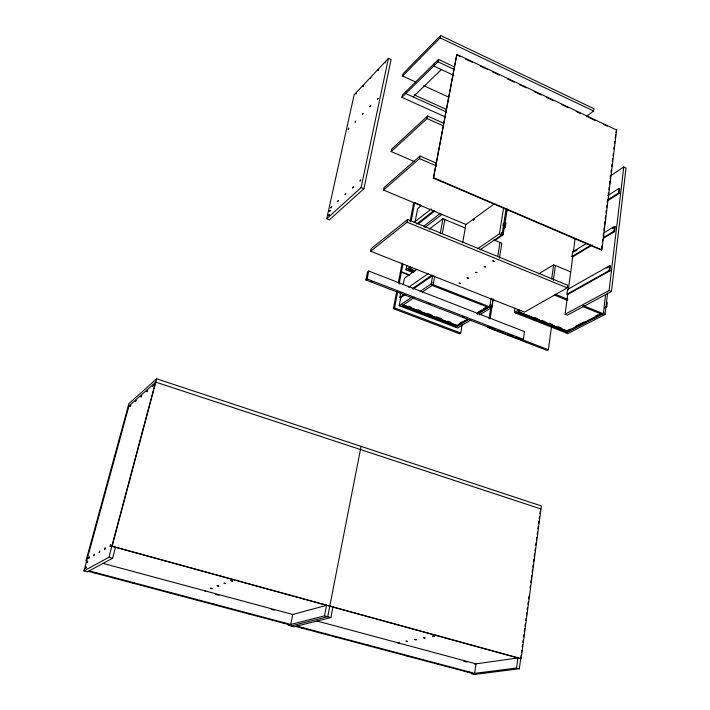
<?xml version="1.0" encoding="UTF-8"?>
<svg xmlns="http://www.w3.org/2000/svg" width="710" height="710" viewBox="0 0 710 710"><rect width="100%" height="100%" fill="white"/><g stroke="black" fill="none" stroke-linecap="round" stroke-linejoin="round"><path stroke-width="1.06" d="M567.867 293.372L565.098 314.237L567.379 315.151L611.47 291.508L626.034 168.048L623.779 167.01L610.076 176.133M605.63 294.348L603.305 313.722L566.136 332.901M566.953 294.215L609.136 270.545L609.73 265.611L610.511 265.939L609.917 270.874L567.716 294.526L566.953 294.215L567.583 289.476L609.73 265.611M603.606 237.451L613.83 231.291L614.407 226.49L615.179 226.827L614.603 231.629L603.438 238.338M607.334 200.184L618.401 193.084L618.96 188.416L619.723 188.754L619.164 193.422L607.156 201.116M514.963 308.105L514.306 312.48L567.814 333.567L605.035 314.423L607.6 292.902M604.822 307.9L606.775 306.88L607.298 302.495L606.5 302.158M565.098 314.237L609.1 290.532L623.779 167.01M601.405 250.124L601.903 249.831L616.635 130.054L456.841 54.359L433.437 178.166L601.405 250.124L601.947 245.731M602.488 241.338L602.754 239.146M603.163 235.844L603.438 233.652M603.837 230.359L604.245 227.058M604.521 224.866L604.92 221.573M605.328 218.272L605.603 216.08M606.003 212.778L606.278 210.586M606.677 207.293L606.952 205.092M607.361 201.8L607.627 199.599M608.168 195.206L608.443 193.013M608.843 189.712L609.118 187.52M609.526 184.227L609.925 180.926M610.201 178.734L610.609 175.432M611.008 172.139L611.283 169.947M611.683 166.646L611.958 164.454M612.366 161.152L612.632 158.96M613.041 155.667L613.307 153.466M613.848 149.073L614.123 146.881M614.532 143.58L614.798 141.388M615.206 138.086L615.614 134.793M615.881 132.601L616.635 130.054M519.01 312.32L567.068 331.286L567.53 330.478M521.104 655.454L519.347 668.767L474.129 674.5L471.431 673.781L516.525 668.003L517.838 658.152M567.21 287.852L567.565 285.225L407.62 219.488L371.144 248.651L370.611 251.242L524.512 312.125L567.21 287.852L407.096 222.195L370.611 251.242M592.264 245.056L572.721 256.807L571.976 256.488L572.597 251.873L586.531 243.415M568.453 288.979L572.828 256.026M573.414 251.633L575.162 238.453M521.513 652.366L521.806 650.183M522.24 646.899L522.551 644.538M522.844 642.355L523.128 640.172M523.563 636.897L523.856 634.713M524.264 631.589L524.699 628.314M524.992 626.122L525.302 623.788M525.72 620.655L526.021 618.33M526.438 615.197L526.749 612.872M527.166 609.73L527.468 607.414M527.885 604.263L528.196 601.956M528.613 598.796L528.914 596.489M530.059 587.862L530.361 585.572M530.787 582.395L531.089 580.114M531.364 578.02L531.666 575.748M532.083 572.553L532.518 569.269M532.811 567.086L533.112 564.823M533.538 561.619L533.831 559.365M534.257 556.152L534.559 553.906M534.985 550.685L535.278 548.448M535.704 545.218L536.006 542.99M536.432 539.751L536.724 537.523M537.159 534.284L537.452 532.065M537.878 528.817L538.171 526.634M538.606 523.35L538.899 521.149M539.183 518.974L539.476 516.782M539.911 513.508L540.195 511.324M521.167 658.667L111.878 546.203L520.67 658.729L521.167 658.667L541.375 505.946L156.653 378.82L128.909 403.617L128.057 406.732L155.774 382.122L540.976 508.981L540.487 509.132M586.54 116.334L593.622 111.008L593.924 108.692L440.626 35.5L403.058 73.733L402.588 76.023L415.652 82.005M494 328.757L488.87 326.786L487.628 327.496L547.046 350.394L548.36 349.728L551.51 326.707M553.383 280.29L555.424 265.54M551.679 278.959L553.649 264.803L570.751 271.921M523.341 339.282L524.468 331.579L368.774 271.042L367.478 272.036L365.863 279.971L521.814 340.099L523.341 339.282L367.159 278.986L365.863 279.971M489.598 306.258L489.705 305.593M491.107 298.2L489.722 306.88L477.448 314.255M497.763 256.319L499.964 242.465M503.017 225.727L503.337 223.712M502.218 232.365L502.121 232.995L501.509 232.738M480.173 249.76L501.988 234.85L506.132 208.731M488.986 318.914L490.69 308.184M479.321 314.983L491.613 307.625L492.988 298.945M499.458 258.041L501.801 243.228L493.841 239.918M494.941 240.37L503.141 234.761L507.215 209.006M490.228 318.186L493.122 299.922M503.417 228.531L505.236 227.271L505.928 222.896L505.076 222.532M477.679 248.74L499.441 233.785L503.612 207.648M396.695 291.402L393.384 308.673L459.468 333.762L460.737 333.017L462.166 324.479M462.716 242.714L465.893 224.236M434.68 276.217L433.162 284.666L422.166 292.147M442.348 233.537L444.859 219.532M420.222 291.393L431.201 283.893L432.727 275.436M440.244 233.723L442.942 218.733L465.272 228.025M433.437 178.166L456.841 54.359M405.153 294.623L400.715 297.703L399.828 297.366L400.68 292.875M470.801 320.077L457.559 328.002L399.189 305.753L400.795 297.295M403.2 284.603L404.407 278.258L416.823 269.347M412.963 272.542L406.014 269.8L406.821 265.513M415.057 222.159L417.64 208.554L421.074 205.793M398.354 282.757L400.218 273.039L401.39 272.187L409.643 275.427M402.162 262.886L400.289 272.667L401.461 271.806L402.916 264.191M410.069 221.618L413.522 203.593L414.693 202.643L420.711 205.154M393.384 308.673L394.565 307.874L397.662 291.65M399.109 284.08L401.39 272.187M411.241 220.695L414.693 202.643M329.822 605.87L327.718 616.706L291.189 625.918M361.079 446.368L329.76 606.18M402.588 76.023L440.173 37.878L440.626 35.5M330.913 617.576L324.523 615.836L288.145 625.111L294.224 626.726L330.913 617.576L333.008 606.739M407.096 222.195L407.62 219.488M414.32 161.543L391.183 151.558L427.074 118.543L427.553 116.032L443.679 123.256M445.321 116.928L401.913 97.368L437.999 61.832L438.461 59.418L454.444 66.909M494.639 203.628L466.053 224.502L383.506 190.049L419.503 158.632L420.009 156.04L436.153 163.043M324.523 615.836L326.635 604.991M434.236 63.589L433.766 65.995L453.814 75.34M406.253 91.226L405.774 93.56L446.093 111.807M401.913 97.368L402.392 95.042L438.461 59.418M391.183 151.558L391.671 149.144L427.553 116.032M383.506 190.049L384.012 187.564L420.009 156.04M367.159 278.986L368.774 271.042M363.911 188.727L391.077 59.578L388.423 58.353L354.121 94.82L326.698 218.769L329.378 219.843L363.911 188.727L361.106 187.564L326.698 218.769M361.106 187.564L388.423 58.353M128.98 405.916L83.966 570.893L87.428 571.816L112.597 558.264L115.437 547.543M83.966 570.893L108.932 557.27L155.481 382.388M112.153 546.043L156.653 378.82M413.149 96.897L441.371 69.536M128.838 406.431L127.915 407.256L114.47 456.468L115.384 455.74M115.242 456.281L114.328 457L100.438 507.854L101.335 507.242M414.081 222.443L431.245 208.926M416.699 224.032L433.872 210.595M418.421 223.712L434.751 210.959M423.852 226.099L440.191 213.488M424.855 227.528L442.09 214.287M429.177 229.223L442.942 218.733M406.014 269.8L410.442 266.57M407.877 270.537L412.324 267.315M408.667 287.284L428.192 273.625M399.828 297.366L404.265 294.286M412.261 288.739L431.786 275.178L432.701 275.542L413.158 289.085M101.184 507.801L100.287 508.413L85.937 560.989L86.806 560.492M399.189 305.753L411.986 297.011M401.079 306.471L413.912 297.747M607.902 195.561L618.96 188.416M604.183 232.694L614.407 226.49M574.266 251.624L577.053 249.938M612.384 228.513L615.179 226.827M538.739 273.829L553.649 264.803M459.832 323.121L461.722 321.976M478.717 311.726L481.549 310.022M483.43 308.877L485.32 307.741M455.953 326.032L467.278 319.207M476.721 313.518L487.104 307.261M571.976 256.488L590.578 245.287M466.461 320.183L457.204 325.757L402.579 304.892M477.564 313.5L487.752 307.377M461.278 323.423L463.168 322.287M466.009 320.583L467.899 319.447M480.173 312.054L482.063 310.918M483.954 309.782L486.785 308.078M455.731 327.31L468.955 319.367M514.306 312.48L519.108 309.711M516.046 313.163L520.732 310.474M606.677 268.114L608.594 267.031M568.337 330.061L570.29 329.049M575.18 326.52L583.975 321.958M595.708 315.879L597.669 314.867M567.068 331.286L601.503 313.474M575.659 327.354L567.592 331.428L518.611 312.089M580.381 324.816L596.205 316.74M292.325 614.594L326.573 605.302M474.413 664.063L517.865 657.957M89.194 570.858L290.709 624.463L292.751 614.478L102.701 563.296M296.815 626.087L474.626 673.373L476.011 663.841L316.98 621.01M88.306 571.337L289.423 624.782M295.52 626.406L473.029 673.577M215.804 594.474L219.008 595.326M271.22 609.384L274.415 610.245M463.763 661.196L466.958 662.057M108.932 557.27L112.597 558.264M516.525 668.003L519.347 668.767M394.565 307.874L460.737 333.017M408.632 306.232L411.72 307.412M417.915 309.782L421.003 310.962M427.198 313.323L432.354 315.302M436.481 316.873L441.638 318.843M447.824 321.213L450.921 322.393M403.351 304.901L457 325.402L456.787 326.68L402.073 305.797M498.101 330.345L503.23 332.324M507.33 333.904L512.46 335.883M516.56 337.463L548.36 349.728M432.079 285.402L488.578 307.563M433.526 282.66L432.869 282.402L433.402 283.325M490.042 304.892L490.566 305.806L489.935 305.557M401.461 271.806L409.617 275.01M431.201 283.893L491.613 307.625M492.926 299.363L493.805 299.709M534.808 317.548L537.869 318.763M541.961 320.379L545.031 321.594M549.123 323.21L552.194 324.417M558.326 326.848L561.397 328.055M409.111 268.566L415.208 270.971M518.353 311.699L567.45 331.091L567.29 332.307L517.146 312.533M410.38 269.356L414.445 270.963M409.794 269.205L413.859 270.812M408.871 269.827L413.957 271.832M554.501 295.076L567.654 300.41M582.83 306.569L602.053 314.37M603.535 311.823L604.033 312.693L603.456 312.462M555.708 294.393L567.858 299.327M583.052 305.495L605.035 314.423M567.583 289.476L568.346 289.786M605.976 306.551L606.775 306.88M609.1 290.532L611.47 291.508M501.304 233.998L503.141 234.761M499.441 233.785L501.988 234.85M572.597 251.873L573.334 252.192M609.136 270.545L609.917 270.874M504.384 226.916L505.236 227.271M433.863 177.811L601.903 249.831M419.503 158.632L436.677 166.069M613.83 231.291L614.603 231.629M427.074 118.543L443.209 125.768M618.401 193.084L619.164 193.422M414.303 94.883L446.528 109.491M423.692 85.679L448.809 97.19M437.999 61.832L454.001 69.323M456.423 54.776L460.417 56.667M465.405 59.028L472.398 62.338M480.386 66.119L487.371 69.429M492.358 71.79L499.352 75.1M507.339 78.881L514.324 82.191M519.321 84.552L526.305 87.862M534.293 91.643L541.277 94.954M546.274 97.314L553.259 100.625M561.246 104.405L568.231 107.716M576.218 111.497L580.212 113.387M588.199 117.168L595.184 120.478M603.172 124.259L607.165 126.149M440.173 37.878L593.622 111.008M283.21 622.839L284.674 623.149L283.263 622.812M363.476 85.59L362.899 86.7L363.476 85.59M362.464 114.656L363.023 113.609L362.464 114.656M360.077 181.014L360.698 179.976L360.077 181.014M356.003 93.826L356.571 92.832L356.003 93.826M353.323 186.854L352.71 187.99L353.323 186.854M355.08 122.173L355.666 121.17L355.08 122.173M348.202 129.176L348.734 128.164L348.202 129.176M345.122 194.753L345.717 193.75L345.122 194.753M337.729 201.551L338.279 200.522L337.729 201.551M330.842 207.87L331.384 206.858L330.842 207.87M152.641 386.435L153.227 385.157L152.641 386.435M328.65 215.618L329.192 214.606L328.65 215.618M329.538 211.589L330.079 210.577L329.538 211.589M147.52 390.296L146.979 391.707L147.52 390.296M141.672 395.479L141.139 396.863L141.672 395.479M135.415 401.674L135.938 400.422L135.415 401.674M130.702 405.197L130.178 406.546L130.702 405.197M110.68 544.845L110.156 546.327L110.68 544.845M105.249 547.969L104.734 549.425L105.249 547.969M99.711 551.155L99.196 552.593L99.711 551.155M301.519 627.702L302.966 628.013L301.572 627.684M94.323 554.261L93.773 555.673L94.323 554.261M88.768 558.237L89.291 556.977L88.768 558.237M86.256 567.033L85.759 568.435L86.256 567.033M87.17 562.728L87.694 561.468L87.17 562.728M473.934 219.257L473.366 220.215L473.934 219.257M371.17 281.364L372.466 281.692L371.232 281.302M385.175 62.755L385.761 61.832L385.175 62.755M377.409 99.32L378.004 98.406L377.409 99.32M377.818 70.565L378.403 69.651L377.818 70.565M370.052 106.819L370.629 105.923L370.052 106.819M370.274 78.579L370.842 77.683L370.274 78.579M400.325 292.609L401.603 292.937L400.325 292.609M334.854 636.568L336.291 636.843L334.854 636.568M428.929 303.649L430.207 303.889L428.929 303.649M459.113 283.175L460.364 283.414L459.113 283.175M467.144 277.894L468.414 278.134L467.144 277.894M475.602 272.329L476.88 272.578L475.602 272.329M462.822 316.722L464.083 316.962L462.822 316.722M484.247 266.64L485.542 266.889L484.247 266.64M492.838 260.987L494.142 261.245L492.838 260.987M367.487 645.248L368.916 645.514L367.549 645.221M490.255 327.301L491.497 327.541L490.255 327.301M517.182 337.685L518.415 337.924L517.182 337.685M397.724 642.719L399.135 642.985L397.724 642.719M406.014 641.166L407.433 641.432L406.076 641.139M414.764 639.524L416.202 639.79L414.764 639.524M406.067 655.499L407.469 655.765L406.067 655.499M423.737 637.837L425.201 638.112L423.808 637.811M432.674 636.151L434.156 636.435L432.674 636.151M437.218 663.779L438.602 664.045L437.218 663.779M94.891 572.73L96.454 573.103L94.891 572.73M467.721 671.891L469.097 672.148L467.721 671.891M132.788 582.803L134.314 583.176L132.788 582.803M169.823 592.655L171.323 593.01L169.823 592.655M204.258 590.569L205.731 590.924L204.258 590.569M210.568 588.235L212.059 588.59L210.568 588.235M217.242 585.759L218.751 586.123L217.242 585.759M224.103 583.221L225.629 583.593L224.103 583.221M230.945 580.691L232.489 581.064L230.945 580.691M213.532 604.272L214.997 604.627L213.532 604.272M248.784 613.644L250.222 613.99L248.873 613.635"/></g></svg>
